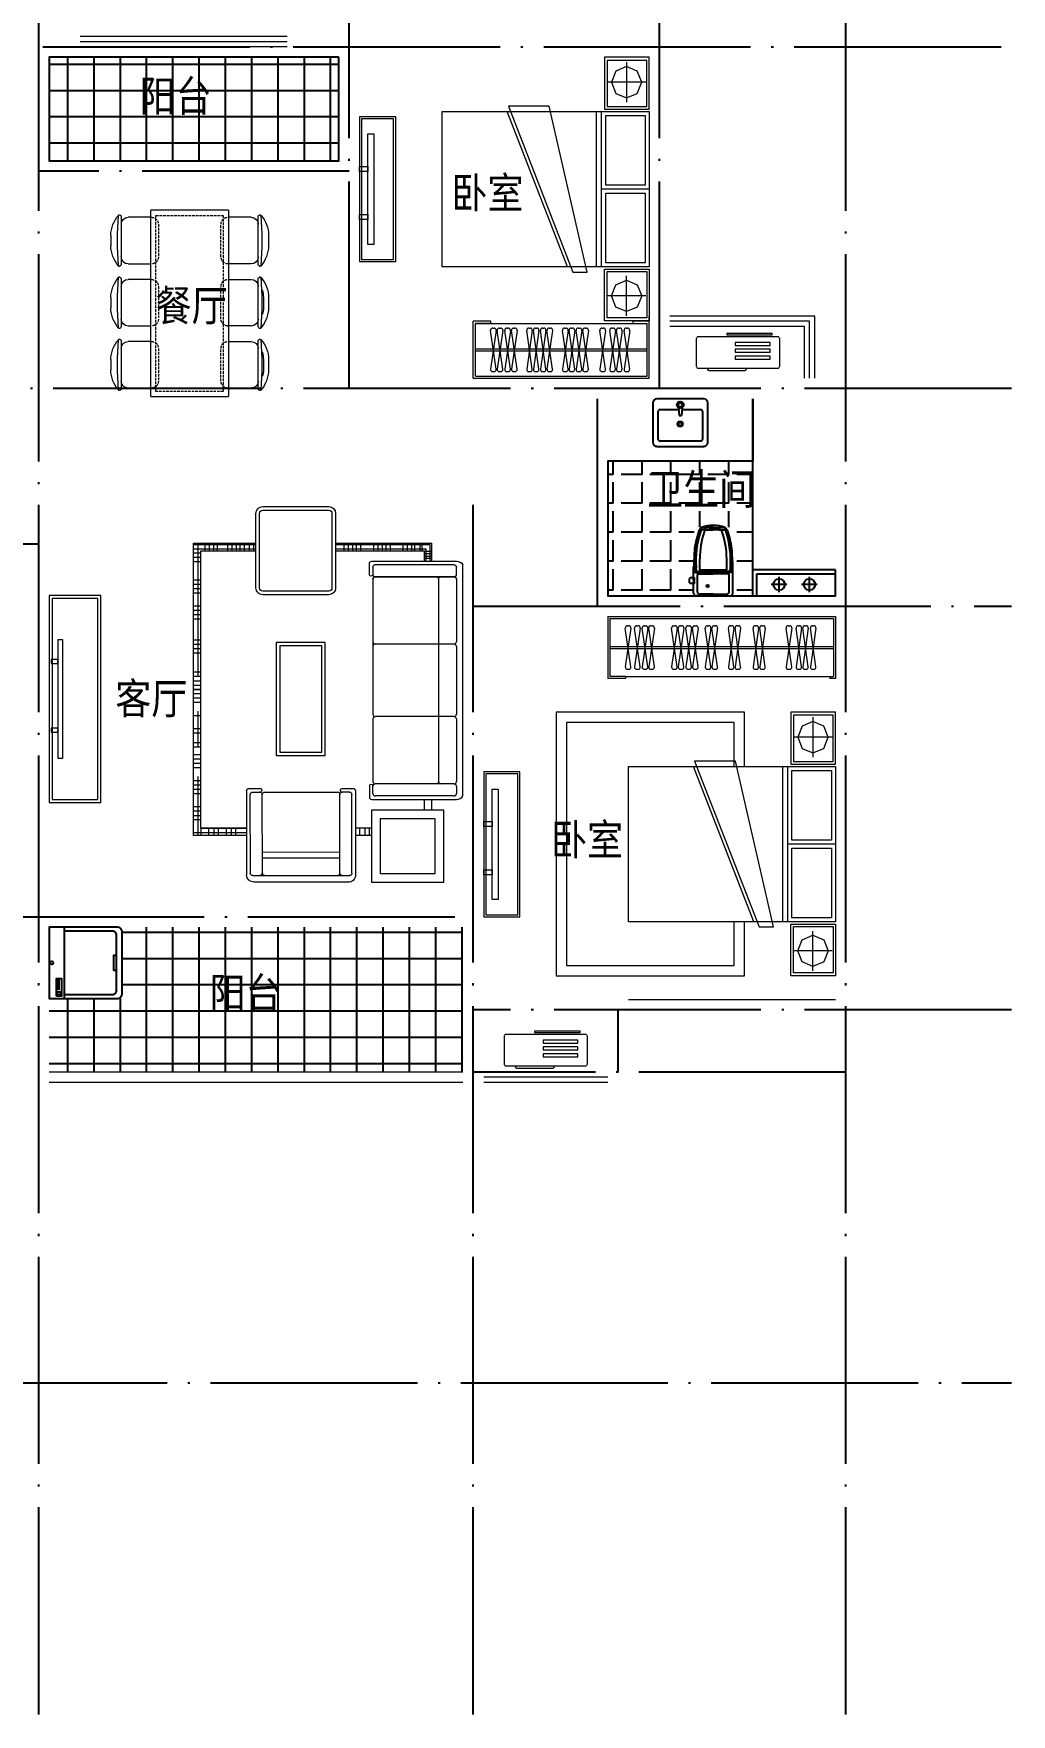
# Model space of a CAD drawing. Extents: x 534658 to 605938, y 555793 to 606193.
# Drawn here: x 576958 to 586408, y 570365 to 586596 of the extents above; entities that cross this region are included whole.
import ezdxf
from ezdxf.enums import TextEntityAlignment as Align

# ---------------------------------------------------------------- set-up
doc = ezdxf.new("R2010")
doc.units = 0
doc.header["$LTSCALE"] = 1000
doc.header["$MEASUREMENT"] = 0
doc.linetypes.add('DASH', pattern=[0.35, 0.25, -0.1])
doc.linetypes.add('DOTE', pattern=[2.42, 2, -0.2, 0.02, -0.2])
for name, color, linetype in [('0_厨卫', 154, 'Continuous'), ('0_铺地填充', 251, 'Continuous'), ('DOTE', 1, 'Continuous'), ('PUB_TEXT', 7, 'Continuous')]:
    doc.layers.add(name, color=color, linetype=linetype)
for name, color, linetype, lineweight in [('0_家具', 31, 'Continuous', 9), ('0_栏杆', 163, 'Continuous', 5), ('0_看线', 180, 'Continuous', 9), ('0_空调', 31, 'Continuous', 9)]:
    doc.layers.add(name, color=color, linetype=linetype, lineweight=lineweight)
doc.styles.add('黑体', font='SIMHEI.TTF', dxfattribs={"width": 0.8})

# ---------------------------------------------------------------- blocks, each defined once
blk = doc.blocks.new('2362663456')
at = {"layer": '0_家具'}
for p, q in [((-549222, -221839), (-549265, -221946)), ((-549119, -221794), (-549222, -221839)), ((-549119, -221753), (-549119, -222138)), ((-549015, -221839), (-549119, -221794)), ((-548972, -221946), (-549015, -221839)), ((-548932, -221946), (-549305, -221946)), ((-549265, -221946), (-549222, -222053)), ((-549015, -222053), (-548972, -221946)), ((-549868, -222176), (-550261, -222176)), ((-550261, -222176), (-549639, -223778)), ((-549499, -223778), (-549868, -222176)), ((-549222, -222053), (-549119, -222097)), ((-549119, -222097), (-549015, -222053)), ((-550900, -222227), (-548900, -222227)), ((-550900, -223727), (-550900, -222227)), ((-549690, -223727), (-550274, -222227)), ((-549410, -223727), (-549410, -222227)), ((-549360, -223727), (-549360, -222227)), ((-549321, -222265), (-548938, -222265)), ((-549321, -222939), (-549321, -222265)), ((-548938, -222265), (-548938, -222939)), ((-548900, -222227), (-548900, -223727)), ((-548900, -222977), (-549360, -222977)), ((-548938, -222939), (-549321, -222939)), ((-549321, -223015), (-548938, -223015)), ((-549321, -223689), (-549321, -223015)), ((-548938, -223015), (-548938, -223689)), ((-548900, -223727), (-550900, -223727)), ((-549639, -223778), (-549499, -223778)), ((-548938, -223689), (-549321, -223689)), ((-549119, -224202), (-549119, -223816)), ((-549265, -224009), (-549222, -223902)), ((-549222, -223902), (-549119, -223858)), ((-549119, -223858), (-549015, -223902)), ((-549015, -223902), (-548972, -224009)), ((-548932, -224009), (-549305, -224009)), ((-549222, -224116), (-549265, -224009)), ((-549119, -224160), (-549222, -224116)), ((-549015, -224116), (-549119, -224160)), ((-548972, -224009), (-549015, -224116))]:
    blk.add_line(p, q, dxfattribs=at)
for points in [[(-549306, -222204), (-548900, -222204), (-548900, -221704), (-549332, -221704), (-549332, -222204)], [(-549306, -223751), (-548900, -223751), (-548900, -224251), (-549332, -224251), (-549332, -223751)]]:
    blk.add_lwpolyline(points, close=True, dxfattribs=at)
at = {"layer": '0_家具', "color": 8}
for points in [[(-549306, -222181), (-548924, -222181), (-548924, -221734), (-549306, -221734)], [(-549306, -223774), (-548924, -223774), (-548924, -224221), (-549306, -224221)]]:
    blk.add_lwpolyline(points, close=True, dxfattribs=at)
blk = doc.blocks.new('ytjhgkj')
at = {"layer": '0_家具', "ltscale": 0.5}
blk.add_lwpolyline([(34949, 26116), (34599, 26116), (34599, 27516), (34949, 27516)], close=True, dxfattribs=at)
at = {"layer": '0_家具', "color": 251, "ltscale": 40}
for points in [[(34929, 26136), (34619, 26136), (34619, 27496), (34929, 27496)], [(34739, 27349), (34681, 27349), (34681, 26283), (34739, 26283)], [(34681, 27110), (34599, 27110), (34599, 27062), (34681, 27062)], [(34681, 26644), (34599, 26644), (34599, 26596), (34681, 26596)]]:
    blk.add_lwpolyline(points, close=True, dxfattribs=at)
blk = doc.blocks.new('A$C37A63D83')
at = {"layer": '0_厨卫', "color": 8}
for p, q in [((136, 660), (323, 660)), ((229, 660), (136, 660)), ((152, 636), (128, 636)), ((162, 636), (152, 636)), ((162, 636), (229, 636)), ((297, 636), (229, 636)), ((297, 636), (307, 636)), ((307, 636), (331, 636)), ((99, 250), (99, 356)), ((360, 250), (360, 356)), ((38, 172), (42, 172)), ((49, 230), (49, 316)), ((49, 230), (229, 230)), ((49, 230), (91, 212)), ((49, 125), (49, 165)), ((54, 279), (54, 280)), ((63, 275), (58, 275)), ((63, 253), (63, 275)), ((76, 36), (76, 198)), ((81, 235), (229, 235)), ((91, 212), (229, 212)), ((99, 221), (229, 221)), ((229, 247), (103, 247)), ((111, 247), (229, 247)), ((229, 247), (356, 247)), ((348, 247), (229, 247)), ((378, 235), (229, 235)), ((409, 230), (229, 230)), ((360, 221), (229, 221)), ((368, 212), (229, 212)), ((409, 230), (368, 212)), ((382, 36), (382, 198)), ((396, 253), (396, 275)), ((396, 275), (400, 275)), ((38, 118), (42, 118)), ((40, 153), (40, 162)), ((40, 137), (40, 146)), ((40, 121), (40, 130)), ((229, 14), (99, 14)), ((229, 14), (360, 14))]:
    blk.add_line(p, q, dxfattribs=at)
at = {"layer": '0_厨卫'}
for p, q in [((0, 125), (0, 165)), ((38, 172), (7, 172)), ((40, 170), (40, 275)), ((405, 279), (405, 280)), ((409, 230), (409, 316)), ((418, 23), (418, 275)), ((38, 118), (7, 118)), ((40, 23), (40, 122)), ((229, 0), (63, 0)), ((229, 0), (396, 0))]:
    blk.add_line(p, q, dxfattribs=at)
at = {"layer": '0_厨卫', "color": 8}
blk.add_circle((176, 95), 11.4, dxfattribs=at)
at = {"layer": '0_厨卫'}
for centre, radius, start, end in [((159, 597), 75.7, 123.7473, 147.2649), ((217, 423), 257, 87.121, 112.8427), ((242, 423), 257, 67.1573, 92.879), ((300, 597), 75.7, 32.7351, 56.2527), ((979, 321), 939, 160.4627, 171.8238), ((107, 630), 13.5, 147.2649, 160.4629), ((346, 630), 13.5, 21.3401, 45.0457), ((352, 630), 13.5, 19.5371, 32.7351), ((-520, 321), 939, 8.1773, 19.5371), ((7035, 15), 7000, 176.3999, 177.8752), ((-6576, 15), 7000, 2.1248, 3.6001), ((7, 165), 7.2, 90, 180), ((7, 125), 7.2, 180, 270), ((63, 23), 22.5, 180, 270), ((396, 23), 22.5, 270, 0)]:
    blk.add_arc(centre, radius, start, end, dxfattribs=at)
at = {"layer": '0_厨卫', "color": 8}
for centre, radius, start, end in [((347, 396), 344, 131.9223, 134.9543), ((138, 626), 34, 87.4207, 128.0687), ((321, 626), 34, 51.9313, 92.5793), ((112, 396), 344, 45.0457, 48.0777), ((824, 353), 776, 158.6599, 172.4763), ((942, 340), 881, 161.7059, 184.2897), ((933, 353), 834, 161.5027, 179.8181), ((113, 630), 13.5, 134.9543, 158.6599), ((130, 611), 25.3, 94.6124, 166.2529), ((159, 612), 18, 109.1813, 161.5027), ((214, 386), 250, 86.5925, 104.1516), ((245, 386), 250, 75.8484, 93.4075), ((300, 612), 18, 18.4973, 70.8187), ((-474, 353), 834, 0.1819, 18.4973), ((329, 611), 25.3, 13.7471, 85.3876), ((-483, 340), 881, 355.7103, 18.2941), ((-365, 353), 776, 7.5237, 21.3401), ((545, 367), 499, 169.8851, 189.9823), ((-86, 367), 499, 350.0177, 10.1149), ((42, 165), 7.2, 0, 90), ((58, 279), 4.5, 180, 270), ((81, 253), 18, 180, 270), ((99, 198), 22.5, 90, 180), ((103, 250), 3.6, 180, 270), ((356, 250), 3.6, 270, 0), ((360, 198), 22.5, 0, 90), ((378, 253), 18, 270, 0), ((400, 279), 4.5, 270, 0), ((42, 125), 7.2, 270, 0), ((99, 36), 22.5, 180, 270), ((360, 36), 22.5, 270, 0)]:
    blk.add_arc(centre, radius, start, end, dxfattribs=at)
blk = doc.blocks.new('dfdsf')
at = {"layer": '0_厨卫'}
for p, q in [((-6119, -27345), (-6119, -27726)), ((-5626, -27307), (-6081, -27307)), ((-5588, -27726), (-5588, -27345)), ((-6081, -27765), (-5626, -27765))]:
    blk.add_line(p, q, dxfattribs=at)
at = {"layer": '0_厨卫', "color": 8}
for p, q in [((-6068, -27695), (-6068, -27428)), ((-6049, -27409), (-5869, -27409)), ((-5872, -27364), (-5886, -27364)), ((-5867, -27351), (-5876, -27341)), ((-5867, -27377), (-5876, -27387)), ((-5870, -27392), (-5866, -27466)), ((-5854, -27345), (-5854, -27332)), ((-5854, -27383), (-5854, -27396)), ((-5837, -27392), (-5841, -27466)), ((-5831, -27341), (-5840, -27350)), ((-5831, -27387), (-5840, -27377)), ((-5838, -27409), (-5658, -27409)), ((-5835, -27364), (-5821, -27364)), ((-5639, -27428), (-5639, -27695)), ((-5866, -27466), (-5841, -27466)), ((-5658, -27714), (-6049, -27714))]:
    blk.add_line(p, q, dxfattribs=at)
for centre, radius in [((-5854, -27364), 32.3), ((-5854, -27364), 18.8), ((-5855, -27549), 25.4), ((-5855, -27549), 16)]:
    blk.add_circle(centre, radius, dxfattribs=at)
at = {"layer": '0_厨卫'}
for centre, start, end in [((-6081, -27345), 90, 180), ((-5626, -27345), 0, 90), ((-6081, -27726), 180, 270), ((-5626, -27726), 270, 0)]:
    blk.add_arc(centre, 38.1, start, end, dxfattribs=at)
at = {"layer": '0_厨卫', "color": 8}
for centre, start, end in [((-6049, -27428), 90, 180), ((-5658, -27428), 0, 90), ((-6049, -27695), 180, 270), ((-5658, -27695), 270, 0)]:
    blk.add_arc(centre, 19.1, start, end, dxfattribs=at)
blk = doc.blocks.new('A$C47FF6457')
at = {"layer": '0_家具'}
for p, q in [((388, 1800), (1138, 1800)), ((388, 1800), (388, 0)), ((1138, 0), (1138, 1800)), ((100, 1277), (100, 1737)), ((167, 1732), (392, 1732)), ((1138, 1732), (1357, 1732)), ((1425, 1737), (1425, 1277)), ((0, 1556), (0, 1457)), ((1525, 1556), (1525, 1457)), ((100, 677), (100, 1137)), ((167, 1282), (388, 1282)), ((1357, 1282), (1138, 1282)), ((1425, 1137), (1425, 677)), ((388, 1132), (167, 1132)), ((1138, 1132), (1357, 1132)), ((0, 956), (0, 857)), ((50, 956), (50, 858)), ((1525, 956), (1525, 857)), ((167, 682), (388, 682)), ((1357, 682), (1138, 682)), ((100, 77), (100, 537)), ((388, 532), (167, 532)), ((1138, 532), (1357, 532)), ((1425, 537), (1425, 77)), ((0, 357), (0, 257)), ((50, 357), (50, 258)), ((1525, 357), (1525, 257)), ((167, 82), (388, 82)), ((1357, 82), (1138, 82)), ((1138, 0), (388, 0))]:
    blk.add_line(p, q, dxfattribs=at)
at = {"layer": '0_家具', "color": 8, "linetype": 'DASH', "ltscale": 0.1}
for p, q in [((1088, 1750), (438, 1750)), ((438, 1750), (438, 50)), ((460, 1349), (460, 1664)), ((1065, 1664), (1065, 1349)), ((1088, 50), (1088, 1750)), ((460, 749), (460, 1064)), ((1065, 1064), (1065, 749)), ((460, 150), (460, 465)), ((1065, 465), (1065, 150)), ((438, 50), (1088, 50))]:
    blk.add_line(p, q, dxfattribs=at)
at = {"layer": '0_家具'}
for centre, radius, start, end in [((290, 1556), 290, 137.5083, 180), ((2778, 1507), 2713, 174.8023, 185.1977), ((84, 1745), 10.4, 69.0951, 137.5083), ((81, 1737), 19.1, 358.2349, 69.0951), ((167, 1664), 67.5, 90, 180), ((1357, 1664), 67.5, 0, 90), ((1444, 1737), 19.1, 110.9049, 181.7651), ((1441, 1745), 10.4, 42.4917, 110.9049), ((1234, 1556), 290, 0, 42.4917), ((-1253, 1507), 2713, 354.8023, 5.1977), ((315, 1467), 316, 181.7651, 220.7265), ((167, 1349), 67.5, 180, 270), ((1357, 1349), 67.5, 270, 0), ((1209, 1467), 316, 319.2735, 358.2349), ((290, 956), 290, 137.5083, 180), ((2778, 907), 2713, 174.8023, 185.1977), ((84, 1267), 10, 220.7265, 292.67), ((84, 1146), 10.4, 69.0951, 137.5083), ((80, 1277), 20, 292.67, 0), ((81, 1137), 19.1, 358.2349, 69.0951), ((1445, 1277), 20, 180, 247.33), ((1444, 1137), 19.1, 110.9049, 181.7651), ((1441, 1267), 10, 247.33, 319.2735), ((1441, 1146), 10.4, 42.4917, 110.9049), ((1234, 956), 290, 0, 42.4917), ((-1253, 907), 2713, 354.8023, 5.1977), ((290, 956), 240, 161.7443, 180), ((167, 1064), 67.5, 90, 180), ((1357, 1064), 67.5, 0, 90), ((315, 867), 316, 181.7651, 220.7265), ((315, 867), 266, 181.9241, 195.5506), ((1209, 867), 316, 319.2735, 358.2349), ((84, 668), 10, 220.7265, 292.67), ((80, 677), 20, 292.67, 0), ((167, 749), 67.5, 180, 270), ((1357, 749), 67.5, 270, 0), ((1445, 677), 20, 180, 247.33), ((1441, 668), 10, 247.33, 319.2735), ((290, 357), 290, 137.5083, 180), ((2778, 307), 2713, 174.8023, 185.1977), ((84, 546), 10.4, 69.0951, 137.5083), ((81, 538), 19.1, 358.2349, 69.0951), ((167, 465), 67.5, 90, 180), ((1357, 465), 67.5, 0, 90), ((1444, 538), 19.1, 110.9049, 181.7651), ((1441, 546), 10.4, 42.4917, 110.9049), ((1234, 357), 290, 0, 42.4917), ((-1253, 307), 2713, 354.8023, 5.1977), ((290, 357), 240, 161.7443, 180), ((315, 267), 316, 181.7651, 220.7265), ((315, 267), 266, 181.9241, 195.5506), ((1209, 267), 316, 319.2735, 358.2349), ((84, 68), 10, 220.7265, 292.67), ((80, 77), 20, 292.67, 0), ((167, 150), 67.5, 180, 270), ((1357, 150), 67.5, 270, 0), ((1445, 77), 20, 180, 247.33), ((1441, 68), 10, 247.33, 319.2735)]:
    blk.add_arc(centre, radius, start, end, dxfattribs=at)
at = {"layer": '0_家具', "color": 8, "linetype": 'DASH', "ltscale": 0.1}
for centre, start, end in [((392, 1664), 0, 90), ((1132, 1664), 90, 180), ((392, 1349), 270, 0), ((1132, 1349), 180, 270), ((392, 1064), 0, 90), ((1132, 1064), 90, 180), ((392, 749), 270, 0), ((1132, 749), 180, 270), ((392, 465), 0, 90), ((1132, 465), 90, 180), ((392, 150), 270, 0), ((1132, 150), 180, 270)]:
    blk.add_arc(centre, 67.5, start, end, dxfattribs=at)
blk = doc.blocks.new('A$C76F765E6')
at = {"layer": '0_家具', "ltscale": 20}
for p, q in [((1935, 3628), (1297, 3628)), ((1231, 3562), (1231, 2843)), ((2001, 2843), (2001, 3562)), ((882, 3101), (64, 3101)), ((0, 834), (0, 3066)), ((848, 2950), (85, 2950)), ((871, 2927), (871, 1623)), ((905, 2973), (905, 3078)), ((1297, 2777), (1935, 2777)), ((1331, 1223), (1331, 2316)), ((1331, 2316), (1804, 2316)), ((1804, 2316), (1804, 1223)), ((871, 1577), (871, 973)), ((1804, 1223), (1331, 1223)), ((905, 927), (905, 822)), ((1039, 883), (1039, 70)), ((1167, 905), (1062, 905)), ((1917, 871), (1213, 871)), ((2068, 906), (1963, 906)), ((2091, 883), (2091, 71)), ((882, 799), (64, 799)), ((1109, 0), (2021, 1))]:
    blk.add_line(p, q, dxfattribs=at)
at = {"layer": '0_家具', "color": 8}
for p, q in [((1935, 3593), (1297, 3593)), ((1266, 3562), (1266, 2843)), ((1966, 2843), (1966, 3562)), ((317, 3260), (1230, 3260)), ((317, 3101), (317, 3260)), ((398, 3273), (398, 3202)), ((418, 3273), (418, 3202)), ((468, 3273), (468, 3202)), ((496, 3273), (496, 3202)), ((538, 3273), (538, 3202)), ((538, 3260), (538, 3202)), ((580, 3273), (580, 3202)), ((703, 3273), (703, 3202)), ((745, 3273), (745, 3202)), ((781, 3273), (781, 3202)), ((823, 3273), (823, 3202)), ((823, 3260), (823, 3202)), ((865, 3273), (865, 3202)), ((990, 3273), (990, 3202)), ((1032, 3273), (1032, 3202)), ((1068, 3273), (1068, 3202)), ((1110, 3273), (1110, 3202)), ((1110, 3260), (1110, 3202)), ((1152, 3273), (1152, 3202)), ((2001, 3260), (2605, 3260)), ((2025, 3273), (2025, 3202)), ((2066, 3260), (2066, 3202)), ((2115, 3273), (2115, 3202)), ((2157, 3273), (2157, 3202)), ((2193, 3273), (2193, 3202)), ((2235, 3273), (2235, 3202)), ((2235, 3260), (2235, 3202)), ((2277, 3273), (2277, 3202)), ((2376, 3273), (2376, 3202)), ((2411, 3273), (2411, 3202)), ((2453, 3273), (2453, 3202)), ((2453, 3260), (2453, 3202)), ((2495, 3273), (2495, 3202)), ((2561, 3273), (2561, 3093)), ((301, 3195), (372, 3195)), ((301, 3172), (372, 3172)), ((301, 3147), (372, 3147)), ((301, 3125), (372, 3125)), ((356, 3218), (1229, 3218)), ((356, 3101), (356, 3218)), ((2001, 3218), (2605, 3218)), ((2535, 3177), (2605, 3177)), ((2535, 3135), (2605, 3135)), ((2535, 3093), (2605, 3093)), ((2561, 3093), (2561, 1987)), ((64, 2973), (64, 3043)), ((64, 2927), (64, 2323)), ((87, 3066), (848, 3066)), ((87, 2950), (848, 2950)), ((236, 2927), (236, 973)), ((871, 3043), (871, 2973)), ((1297, 2812), (1935, 2812)), ((2535, 2917), (2605, 2917)), ((2535, 2875), (2605, 2875)), ((2535, 2833), (2605, 2833)), ((2535, 2792), (2605, 2792)), ((2535, 2666), (2605, 2666)), ((2535, 2624), (2605, 2624)), ((2535, 2582), (2605, 2582)), ((2535, 2540), (2605, 2540)), ((64, 2277), (64, 1623)), ((85, 2300), (848, 2300)), ((1364, 1256), (1364, 2283)), ((1364, 2283), (1771, 2283)), ((1771, 2283), (1771, 1256)), ((2535, 2339), (2605, 2339)), ((2535, 2297), (2605, 2297)), ((2535, 2255), (2605, 2255)), ((2535, 2213), (2605, 2213)), ((2535, 2029), (2605, 2029)), ((2535, 1987), (2605, 1987)), ((2535, 1942), (2605, 1942)), ((2535, 1900), (2605, 1900)), ((2535, 1861), (2605, 1861)), ((2535, 1858), (2605, 1858)), ((2535, 1819), (2605, 1819)), ((2535, 1777), (2605, 1777)), ((2535, 1736), (2605, 1736)), ((2561, 1652), (2561, 1305)), ((64, 1577), (64, 973)), ((85, 1600), (848, 1600)), ((2535, 1607), (2605, 1607)), ((2535, 1481), (2605, 1481)), ((2535, 1439), (2605, 1439)), ((2535, 1347), (2605, 1347)), ((2535, 1305), (2605, 1305)), ((1771, 1256), (1364, 1256)), ((2535, 1230), (2605, 1230)), ((2535, 1188), (2605, 1188)), ((2535, 1146), (2605, 1146)), ((2535, 1104), (2605, 1104)), ((2535, 979), (2605, 979)), ((2561, 1020), (2561, 451)), ((64, 927), (64, 857)), ((87, 950), (848, 950)), ((87, 834), (848, 834)), ((871, 857), (871, 927)), ((1073, 87), (1074, 848)), ((1097, 871), (1167, 870)), ((1189, 86), (1190, 849)), ((1189, 86), (1190, 849)), ((1189, 87), (1190, 848)), ((1939, 88), (1940, 849)), ((2033, 871), (1963, 871)), ((2055, 88), (2056, 848)), ((2535, 937), (2605, 937)), ((2535, 895), (2605, 895)), ((2535, 853), (2605, 853)), ((2535, 727), (2605, 727)), ((2535, 685), (2605, 685)), ((906, 522), (906, 451)), ((948, 522), (948, 451)), ((999, 522), (999, 451)), ((1041, 502), (1039, 502)), ((2091, 518), (2535, 518)), ((2197, 522), (2197, 451)), ((2239, 522), (2239, 451)), ((2290, 522), (2290, 451)), ((2366, 522), (2366, 451)), ((2408, 522), (2408, 451)), ((2459, 522), (2459, 451)), ((2535, 643), (2605, 643)), ((2535, 602), (2605, 602)), ((2535, 522), (2535, 451)), ((2091, 476), (2605, 476)), ((1939, 293), (1189, 292)), ((1939, 237), (1189, 236)), ((1166, 64), (1096, 64)), ((1212, 65), (1166, 64)), ((1962, 65), (1209, 65)), ((2032, 65), (1962, 65))]:
    blk.add_line(p, q, dxfattribs=at)
at = {"layer": '0_家具'}
for p, q in [((1231, 3273), (301, 3273)), ((301, 3101), (301, 3273)), ((2605, 3273), (2001, 3273)), ((2605, 451), (2605, 3273)), ((1230, 3202), (372, 3202)), ((372, 3101), (372, 3202)), ((2535, 3202), (2001, 3202)), ((2535, 522), (2535, 3202)), ((301, 697), (301, 799)), ((372, 697), (372, 799)), ((883, 522), (1039, 522)), ((2091, 522), (2535, 522)), ((883, 451), (1039, 451)), ((2091, 451), (2605, 451))]:
    blk.add_line(p, q, dxfattribs=at)
at = {"layer": '0_家具', "ltscale": 20}
blk.add_lwpolyline([(186, 697), (883, 697), (883, 0), (186, 0)], close=True, dxfattribs=at)
at = {"layer": '0_家具', "color": 8}
blk.add_lwpolyline([(270, 613), (799, 613), (799, 84), (270, 84)], close=True, dxfattribs=at)
at = {"layer": '0_家具', "ltscale": 20}
for centre, major_axis, ratio, start_param, end_param in [((1297, 3562), (-46.6, 46.6), 1, -0.785398, 0.785398), ((1935, 3562), (46.6, 46.6), 1, 5.497787, 7.068583), ((61, 3031), (-49.4, 49.4), 1, -0.833005, 0.260903), ((882, 3078), (16.2, 16.2), 1, 5.497787, 7.068583), ((848, 2973), (-16.2, 16.2), 1, 2.356194, 3.926991), ((848, 2927), (-16.2, 16.2), 1, 3.926991, 5.497787), ((888, 2973), (11.2, 13.6), 0.985031, 2.252723, 5.394316), ((1297, 2843), (46.6, 46.6), 1, 2.356194, 3.926991), ((1935, 2843), (-46.6, 46.6), 1, 2.356194, 3.926991), ((1062, 883), (-16.2, 16.2), 1, -0.786564, 0.784233), ((1167, 888), (-12.4, 12.5), 0.979722, 2.347105, 5.488698), ((1167, 848), (16.2, 16.2), 1, 5.496622, 7.067418), ((1213, 849), (-16.2, 16.2), 1, -0.786564, 0.784233), ((1213, 849), (-16.2, 16.2), 1, -0.786564, 0.784233), ((1917, 849), (16.2, 16.2), 1, 5.496622, 7.067418), ((1963, 848), (-16.2, 16.2), 1, -0.786564, 0.784233), ((1963, 889), (17.5, 2.2), 0.984324, 1.447286, 4.588879), ((2068, 883), (16.2, 16.2), 1, 5.496622, 7.067418), ((1109, 70), (49.7, 49.7), 1, 2.356194, 3.926991), ((2021, 71), (49.7, 49.7), 1, 3.926991, 5.497787)]:
    blk.add_ellipse(centre, major_axis=major_axis, ratio=ratio, start_param=start_param, end_param=end_param, dxfattribs=at)
at = {"layer": '0_家具', "color": 8}
for centre, major_axis, start_param, end_param in [((1297, 3562), (-22, 22), -0.785398, 0.785398), ((1935, 3562), (22, 22), 5.497787, 7.068583), ((87, 3043), (16.4, 16.4), 0.785398, 2.356194), ((87, 2973), (16.4, 16.4), 2.356194, 3.926991), ((87, 2927), (-16.4, 16.4), -0.785398, 0.785398), ((212, 2927), (16.4, 16.4), 5.497787, 6.979874), ((212, 2927), (-16.4, 16.4), 3.926991, 5.409078), ((848, 3043), (16.2, 16.2), 5.497787, 7.068583), ((1297, 2843), (22, 22), 2.356194, 3.926991), ((1935, 2843), (-22, 22), 2.356194, 3.926991), ((259, 973), (-16.4, 16.4), 0.785398, 2.267485), ((1097, 848), (-16.2, 16.2), -0.786564, 0.784233), ((2033, 848), (16.2, 16.2), 5.496622, 7.067418), ((1096, 87), (16.4, 16.4), 2.355029, 3.925825), ((1166, 87), (16.4, 16.4), 3.925825, 5.496622), ((1166, 88), (16.4, 16.4), 3.925825, 5.407912), ((1166, 88), (-16.4, 16.4), 2.355029, 3.837116), ((1212, 87), (16.4, 16.4), 2.355029, 3.925825), ((1212, 88), (16.4, 16.4), 2.443738, 3.925825), ((1212, 88), (-16.4, 16.4), 0.872942, 2.355029), ((1916, 88), (16.4, 16.4), 3.925825, 5.496622), ((1962, 88), (16.4, 16.4), 2.355029, 3.925825), ((2032, 88), (16.4, 16.4), 3.925825, 5.496622)]:
    blk.add_ellipse(centre, major_axis=major_axis, ratio=1, start_param=start_param, end_param=end_param, dxfattribs=at)
at = {"layer": '0_家具', "color": 8, "extrusion": (0, 0, -1)}
for centre, major_axis, start_param, end_param in [((87, 2927), (16.4, 16.4), 3.926991, 5.409078), ((259, 2927), (-16.4, 16.4), 5.497787, 6.979874), ((259, 2927), (16.4, 16.4), 3.926991, 5.409078), ((87, 2323), (-16.4, 16.4), 4.0157, 5.497787), ((87, 2277), (16.4, 16.4), 3.926991, 5.409078), ((87, 1623), (-16.4, 16.4), 4.0157, 5.497787), ((87, 1577), (16.4, 16.4), 3.926991, 5.409078), ((87, 973), (16.4, 16.4), 2.356194, 3.926991), ((87, 927), (-16.4, 16.4), 5.497787, 7.068583), ((87, 857), (-16.4, 16.4), 3.926991, 5.497787), ((212, 973), (16.4, 16.4), 0.785398, 2.267485), ((848, 857), (-16.2, 16.2), 2.356194, 3.926991)]:
    blk.add_ellipse(centre, major_axis=major_axis, ratio=1, start_param=start_param, end_param=end_param, dxfattribs=at)
at = {"layer": '0_家具', "ltscale": 20, "extrusion": (0, 0, -1)}
for centre, major_axis, ratio, start_param, end_param in [((848, 2927), (16.2, 16.2), 1, -0.785398, 0.785398), ((848, 2323), (-16.2, 16.2), 1, 2.356194, 3.926991), ((848, 2277), (16.2, 16.2), 1, -0.785398, 0.785398), ((848, 1623), (-16.2, 16.2), 1, 2.356194, 3.926991), ((848, 1577), (16.2, 16.2), 1, -0.785398, 0.785398), ((61, 869), (49.4, 49.4), 1, 2.308587, 3.402495), ((848, 973), (16.2, 16.2), 1, 0.785398, 2.356194), ((848, 927), (16.2, 16.2), 1, -0.785398, 0.785398), ((888, 927), (-10.7, 13.9), 0.9886, -0.919754, 2.221838), ((882, 822), (-16.2, 16.2), 1, 2.356194, 3.926991)]:
    blk.add_ellipse(centre, major_axis=major_axis, ratio=ratio, start_param=start_param, end_param=end_param, dxfattribs=at)
blk = doc.blocks.new('A$C2FB07499')
at = {"layer": '0_家具', "ltscale": 0.5}
blk.add_lwpolyline([(500, 0), (0, 0), (0, 2000), (500, 2000)], close=True, dxfattribs=at)
at = {"layer": '0_家具', "color": 251, "ltscale": 40}
for points in [[(470, 30), (30, 30), (30, 1970), (470, 1970)], [(368, 1572), (415, 1572), (415, 428), (368, 428)], [(415, 1381), (480, 1381), (480, 1343), (415, 1343)], [(415, 717), (480, 717), (480, 679), (415, 679)]]:
    blk.add_lwpolyline(points, close=True, dxfattribs=at)
blk = doc.blocks.new('543532535')
at = {"layer": '0_家具'}
for p, q in [((-2412, -242), (-2370, -135)), ((-2370, -135), (-2266, -91)), ((-2266, -49), (-2266, -435)), ((-2266, -91), (-2162, -135)), ((-2162, -135), (-2119, -242)), ((-2453, -242), (-2079, -242)), ((-2370, -349), (-2412, -242)), ((-2119, -242), (-2162, -349)), ((-2266, -393), (-2370, -349)), ((-2162, -349), (-2266, -393)), ((-1885, -2074), (-1517, -473)), ((-1123, -473), (-1746, -2074)), ((-1517, -473), (-1123, -473)), ((-485, -524), (-2485, -524)), ((-2485, -524), (-2485, -2024)), ((-2446, -562), (-2446, -1235)), ((-2063, -562), (-2446, -562)), ((-2063, -1235), (-2063, -562)), ((-2025, -2024), (-2025, -524)), ((-1974, -2024), (-1974, -524)), ((-1695, -2024), (-1111, -524)), ((-485, -2024), (-485, -524)), ((-2485, -1274), (-2025, -1274)), ((-2446, -1235), (-2063, -1235)), ((-2446, -1312), (-2446, -1985)), ((-2063, -1312), (-2446, -1312)), ((-2063, -1985), (-2063, -1312)), ((-2485, -2024), (-485, -2024)), ((-2446, -1985), (-2063, -1985)), ((-1746, -2074), (-1885, -2074)), ((-2370, -2198), (-2412, -2305)), ((-2266, -2154), (-2370, -2198)), ((-2266, -2498), (-2266, -2113)), ((-2162, -2198), (-2266, -2154)), ((-2119, -2305), (-2162, -2198)), ((-2453, -2305), (-2079, -2305)), ((-2412, -2305), (-2370, -2412)), ((-2370, -2412), (-2266, -2456)), ((-2266, -2456), (-2162, -2412)), ((-2162, -2412), (-2119, -2305))]:
    blk.add_line(p, q, dxfattribs=at)
for points in [[(-2078, -500), (-2485, -500), (-2485, 0), (-2053, 0), (-2053, -500)], [(-2078, -2047), (-2485, -2047), (-2485, -2547), (-2053, -2547), (-2053, -2047)]]:
    blk.add_lwpolyline(points, close=True, dxfattribs=at)
blk.add_lwpolyline([(-1606, -524), (-1606, 0), (215, 0), (215, -2547), (-1606, -2547), (-1606, -2024)], dxfattribs=at)
at = {"layer": '0_家具', "color": 8}
for points in [[(-2078, -477), (-2461, -477), (-2461, -30), (-2078, -30)], [(-2078, -2070), (-2461, -2070), (-2461, -2517), (-2078, -2517)]]:
    blk.add_lwpolyline(points, close=True, dxfattribs=at)
blk.add_lwpolyline([(-1506, -524), (-1506, -100), (115, -100), (115, -2447), (-1506, -2447), (-1506, -2024)], dxfattribs=at)
blk = doc.blocks.new('A$C0FD84BE6')
at = {"layer": '0_空调', "color": 8}
for p, q in [((320, 10), (320, 20)), ((693, 20), (693, 10)), ((683, 0), (330, 0))]:
    blk.add_line(p, q, dxfattribs=at)
at = {"layer": '0_空调'}
blk.add_lwpolyline([(20, 20), (780, 20, 0.414214), (800, 40), (800, 310, 0.414214), (780, 330), (20, 330, 0.414214), (0, 310), (0, 40, 0.414214)], format="xyb", close=True, dxfattribs=at)
at = {"layer": '0_空调', "color": 8}
for points in [[(69, 359), (509, 359), (509, 344), (69, 344)], [(90, 272), (426, 272), (426, 243), (90, 243)], [(90, 206), (426, 206), (426, 177), (90, 177)], [(90, 140), (426, 140), (426, 111), (90, 111)]]:
    blk.add_lwpolyline(points, close=True, dxfattribs=at)
for centre, start, end in [((330, 10), 180, 270), ((683, 10), 270, 0)]:
    blk.add_arc(centre, 10, start, end, dxfattribs=at)
blk = doc.blocks.new('A$C0AB46AEE')
at = {"layer": '0_厨卫'}
blk.add_line((145, 686), (145, 3), dxfattribs=at)
blk.add_lwpolyline([(706, 50), (706, 640, 0.414214), (656, 690), (0, 690), (0, 0), (656, 0, 0.414214)], format="xyb", close=True, dxfattribs=at)
blk.add_lwpolyline([(145, 38), (611, 38, 0.414214), (651, 78), (651, 612, 0.414214), (611, 652), (145, 652)], format="xyb", dxfattribs=at)
blk.add_lwpolyline([(651, 416), (623, 416), (623, 345), (623, 274), (651, 274)], dxfattribs=at)
for points in [[(72, 22), (72, 193), (120, 193), (120, 22)], [(86, 182), (86, 168), (99, 168), (99, 182)], [(110, 64), (110, 36), (80, 36), (80, 64)], [(86, 156), (86, 143), (99, 143), (99, 156)], [(86, 132), (86, 118), (99, 118), (99, 132)], [(86, 106), (86, 92), (99, 92), (99, 106)]]:
    blk.add_lwpolyline(points, close=True, dxfattribs=at)
blk.add_circle((25, 345), 16, dxfattribs=at)

msp = doc.modelspace()

# ---------------------------------------------------------------- hatches: boundary and pattern name
at = {"layer": '0_铺地填充'}
h = msp.add_hatch(dxfattribs=at)
h.set_pattern_fill('NET,_O', color=256, scale=80)
h.set_pattern_definition([(180, (2481526.7, 724986.17), (0, 254), []), (90, (2481526.7, 724986.17), (254, 2e-14), [])])
h.paths.add_polyline_path([(577108, 585368), (577108, 586468), (579202, 586468), (579202, 585778), (579908, 585778), (579908, 585368)])
h.paths.add_polyline_path([(578805, 585705), (577871, 585705), (577871, 586292), (578805, 586292)], flags=24)
h.paths.add_polyline_path([(579908, 585778), (579202, 585778), (579202, 586468), (579908, 586468)], flags=16)
h.paths.add_polyline_path([(579908, 586368), (577108, 586368), (577108, 586468), (579908, 586468)], flags=16)
h = msp.add_hatch(dxfattribs=at)
h.set_pattern_fill('ANGLE,_O', color=256, scale=80)
h.set_pattern_definition([(180, (1835947.46, 440684.17), (0, 279.4), [203.2, -76.2]), (90, (1835947.46, 440684.17), (279.4, 2e-14), [203.2, -76.2])])
h.paths.add_polyline_path([(583908, 582468), (582508, 582468), (582508, 581168), (583908, 581168)])
h.paths.add_polyline_path([(583709, 581175), (583342, 581175), (583342, 581829), (583709, 581829)], flags=16)
h = msp.add_hatch(dxfattribs=at)
h.set_pattern_fill('NET,_O', color=256, scale=80)
h.set_pattern_definition([(180, (2481526.7, 724986.17), (2e-10, 254), []), (90, (2481526.7, 724986.17), (254, -2e-10), [])])
h.paths.add_polyline_path([(577108, 577468), (577108, 577968), (581108, 577968), (581108, 577168), (581108, 576568), (577108, 576568)])
h.paths.add_polyline_path([(579482, 577041), (578549, 577041), (578549, 577629), (579482, 577629)], flags=24)
h.paths.add_polyline_path([(577814, 577278), (577108, 577278), (577108, 577968), (577814, 577968)], flags=16)

# ---------------------------------------------------------------- linework, layer by layer
at = {"layer": '0_厨卫'}
for p, q in [((583908, 581168), (583908, 583068)), ((584708, 581418), (583908, 581418)), ((583948, 581168), (583948, 581378)), ((583948, 581378), (584708, 581378)), ((584238, 581276), (584088, 581276)), ((584163, 581201), (584163, 581351)), ((584531, 581276), (584381, 581276)), ((584456, 581201), (584456, 581351))]:
    msp.add_line(p, q, dxfattribs=at)
for points in [[(583908, 583068), (583908, 582468), (582508, 582468)], [(583908, 581168), (584708, 581168), (584708, 581418)]]:
    msp.add_lwpolyline(points, dxfattribs=at)
for centre in [(584163, 581276), (584456, 581276)]:
    msp.add_circle(centre, 55, dxfattribs=at)
at = {"layer": '0_家具'}
for p, q in [((582908, 583268), (582908, 583868)), ((581378, 583818), (581208, 583818)), ((581208, 583268), (581208, 583818)), ((581378, 583798), (581228, 583798)), ((581228, 583288), (581228, 583798)), ((581228, 583798), (582753, 583798)), ((581378, 583798), (581378, 583818)), ((582908, 583818), (582753, 583818)), ((582753, 583798), (582753, 583818)), ((582753, 583798), (582888, 583798)), ((582888, 583288), (582888, 583798)), ((581208, 583268), (582908, 583268)), ((581228, 583288), (582888, 583288)), ((582508, 580968), (584708, 580968)), ((582508, 580968), (582508, 580368)), ((582528, 580948), (584688, 580948)), ((582528, 580948), (582528, 580388)), ((584688, 580948), (584688, 580388)), ((584708, 580968), (584708, 580368)), ((582678, 580368), (582508, 580368)), ((582678, 580388), (582528, 580388)), ((582678, 580388), (582678, 580368)), ((582678, 580388), (584653, 580388)), ((584653, 580388), (584653, 580368)), ((584653, 580388), (584688, 580388)), ((584708, 580368), (584653, 580368))]:
    msp.add_line(p, q, dxfattribs=at)
at = {"layer": '0_家具', "color": 8}
for p, q in [((581428, 583730), (581374, 583356)), ((581428, 583356), (581374, 583730)), ((581394, 583753), (581408, 583753)), ((581493, 583730), (581439, 583356)), ((581493, 583356), (581439, 583730)), ((581459, 583753), (581473, 583753)), ((581566, 583730), (581512, 583356)), ((581566, 583356), (581512, 583730)), ((581532, 583753), (581546, 583753)), ((581631, 583730), (581577, 583356)), ((581631, 583356), (581577, 583730)), ((581597, 583753), (581611, 583753)), ((581778, 583730), (581724, 583356)), ((581778, 583356), (581724, 583730)), ((581744, 583753), (581758, 583753)), ((581842, 583730), (581788, 583356)), ((581842, 583356), (581788, 583730)), ((581808, 583753), (581822, 583753)), ((581910, 583730), (581856, 583356)), ((581910, 583356), (581856, 583730)), ((581876, 583753), (581890, 583753)), ((581974, 583730), (581920, 583356)), ((581974, 583356), (581920, 583730)), ((581940, 583753), (581955, 583753)), ((582123, 583730), (582069, 583356)), ((582123, 583356), (582069, 583730)), ((582089, 583753), (582104, 583753)), ((582188, 583730), (582134, 583356)), ((582188, 583356), (582134, 583730)), ((582154, 583753), (582168, 583753)), ((582256, 583730), (582202, 583356)), ((582256, 583356), (582202, 583730)), ((582221, 583753), (582236, 583753)), ((582320, 583730), (582266, 583356)), ((582320, 583356), (582266, 583730)), ((582286, 583753), (582300, 583753)), ((582486, 583730), (582432, 583356)), ((582486, 583356), (582432, 583730)), ((582451, 583753), (582466, 583753)), ((582581, 583730), (582527, 583356)), ((582581, 583356), (582527, 583730)), ((582547, 583753), (582561, 583753)), ((582645, 583730), (582591, 583356)), ((582645, 583356), (582591, 583730)), ((582611, 583753), (582625, 583753)), ((582719, 583730), (582665, 583356)), ((582719, 583356), (582665, 583730)), ((582685, 583753), (582699, 583753)), ((581228, 583553), (582888, 583553)), ((581228, 583533), (582888, 583533)), ((581394, 583333), (581408, 583333)), ((581459, 583333), (581473, 583333)), ((581532, 583333), (581546, 583333)), ((581597, 583333), (581611, 583333)), ((581744, 583333), (581758, 583333)), ((581808, 583333), (581822, 583333)), ((581876, 583333), (581890, 583333)), ((581940, 583333), (581955, 583333)), ((582089, 583333), (582104, 583333)), ((582154, 583333), (582168, 583333)), ((582221, 583333), (582236, 583333)), ((582286, 583333), (582300, 583333)), ((582451, 583333), (582466, 583333)), ((582547, 583333), (582561, 583333)), ((582611, 583333), (582625, 583333)), ((582685, 583333), (582699, 583333)), ((582731, 580481), (582677, 580855)), ((582731, 580855), (582677, 580481)), ((582697, 580878), (582711, 580878)), ((582820, 580481), (582766, 580855)), ((582820, 580855), (582766, 580481)), ((582786, 580878), (582801, 580878)), ((582894, 580481), (582840, 580855)), ((582894, 580855), (582840, 580481)), ((582860, 580878), (582874, 580878)), ((582958, 580481), (582904, 580855)), ((582958, 580855), (582904, 580481)), ((582924, 580878), (582938, 580878)), ((583178, 580481), (583124, 580855)), ((583178, 580855), (583124, 580481)), ((583144, 580878), (583159, 580878)), ((583243, 580481), (583189, 580855)), ((583243, 580855), (583189, 580481)), ((583209, 580878), (583223, 580878)), ((583316, 580481), (583262, 580855)), ((583316, 580855), (583262, 580481)), ((583282, 580878), (583296, 580878)), ((583381, 580481), (583327, 580855)), ((583381, 580855), (583327, 580481)), ((583347, 580878), (583361, 580878)), ((583504, 580481), (583450, 580855)), ((583504, 580855), (583450, 580481)), ((583470, 580878), (583484, 580878)), ((583568, 580481), (583514, 580855)), ((583568, 580855), (583514, 580481)), ((583534, 580878), (583548, 580878)), ((583727, 580481), (583673, 580855)), ((583727, 580855), (583673, 580481)), ((583693, 580878), (583707, 580878)), ((583791, 580481), (583737, 580855)), ((583791, 580855), (583737, 580481)), ((583757, 580878), (583772, 580878)), ((583965, 580481), (583911, 580855)), ((583965, 580855), (583911, 580481)), ((583931, 580878), (583945, 580878)), ((584030, 580481), (583976, 580855)), ((584030, 580855), (583976, 580481)), ((583995, 580878), (584010, 580878)), ((584286, 580481), (584232, 580855)), ((584286, 580855), (584232, 580481)), ((584251, 580878), (584266, 580878)), ((584381, 580481), (584327, 580855)), ((584381, 580855), (584327, 580481)), ((584347, 580878), (584361, 580878)), ((584445, 580481), (584391, 580855)), ((584445, 580855), (584391, 580481)), ((584411, 580878), (584425, 580878)), ((584519, 580481), (584465, 580855)), ((584519, 580855), (584465, 580481)), ((584485, 580878), (584499, 580878)), ((582528, 580678), (584688, 580678)), ((582528, 580658), (584688, 580658)), ((582697, 580458), (582711, 580458)), ((582786, 580458), (582801, 580458)), ((582860, 580458), (582874, 580458)), ((582924, 580458), (582938, 580458)), ((583144, 580458), (583159, 580458)), ((583209, 580458), (583223, 580458)), ((583282, 580458), (583296, 580458)), ((583347, 580458), (583361, 580458)), ((583470, 580458), (583484, 580458)), ((583534, 580458), (583548, 580458)), ((583693, 580458), (583707, 580458)), ((583757, 580458), (583772, 580458)), ((583931, 580458), (583945, 580458)), ((583995, 580458), (584010, 580458)), ((584251, 580458), (584266, 580458)), ((584347, 580458), (584361, 580458)), ((584411, 580458), (584425, 580458)), ((584485, 580458), (584499, 580458))]:
    msp.add_line(p, q, dxfattribs=at)
for centre, start, end in [((581394, 583733), 90, 187.5946), ((581408, 583733), 352.4054, 90), ((581459, 583733), 90, 187.5946), ((581473, 583733), 352.4054, 90), ((581532, 583733), 90, 187.5946), ((581546, 583733), 352.4054, 90), ((581597, 583733), 90, 187.5946), ((581611, 583733), 352.4054, 90), ((581744, 583733), 90, 187.5946), ((581758, 583733), 352.4054, 90), ((581808, 583733), 90, 187.5946), ((581822, 583733), 352.4054, 90), ((581876, 583733), 90, 187.5946), ((581890, 583733), 352.4054, 90), ((581940, 583733), 90, 187.5946), ((581955, 583733), 352.4054, 90), ((582089, 583733), 90, 187.5946), ((582104, 583733), 352.4054, 90), ((582154, 583733), 90, 187.5946), ((582168, 583733), 352.4054, 90), ((582221, 583733), 90, 187.5946), ((582236, 583733), 352.4054, 90), ((582286, 583733), 90, 187.5946), ((582300, 583733), 352.4054, 90), ((582451, 583733), 90, 187.5946), ((582466, 583733), 352.4054, 90), ((582547, 583733), 90, 187.5946), ((582561, 583733), 352.4054, 90), ((582611, 583733), 90, 187.5946), ((582625, 583733), 352.4054, 90), ((582685, 583733), 90, 187.5946), ((582699, 583733), 352.4054, 90), ((581394, 583353), 172.4054, 270), ((581408, 583353), 270, 7.5946), ((581459, 583353), 172.4054, 270), ((581473, 583353), 270, 7.5946), ((581532, 583353), 172.4054, 270), ((581546, 583353), 270, 7.5946), ((581597, 583353), 172.4054, 270), ((581611, 583353), 270, 7.5946), ((581744, 583353), 172.4054, 270), ((581758, 583353), 270, 7.5946), ((581808, 583353), 172.4054, 270), ((581822, 583353), 270, 7.5946), ((581876, 583353), 172.4054, 270), ((581890, 583353), 270, 7.5946), ((581940, 583353), 172.4054, 270), ((581955, 583353), 270, 7.5946), ((582089, 583353), 172.4054, 270), ((582104, 583353), 270, 7.5946), ((582154, 583353), 172.4054, 270), ((582168, 583353), 270, 7.5946), ((582221, 583353), 172.4054, 270), ((582236, 583353), 270, 7.5946), ((582286, 583353), 172.4054, 270), ((582300, 583353), 270, 7.5946), ((582451, 583353), 172.4054, 270), ((582466, 583353), 270, 7.5946), ((582547, 583353), 172.4054, 270), ((582561, 583353), 270, 7.5946), ((582611, 583353), 172.4054, 270), ((582625, 583353), 270, 7.5946), ((582685, 583353), 172.4054, 270), ((582699, 583353), 270, 7.5946), ((582697, 580858), 90, 187.5946), ((582711, 580858), 352.4054, 90), ((582786, 580858), 90, 187.5946), ((582801, 580858), 352.4054, 90), ((582860, 580858), 90, 187.5946), ((582874, 580858), 352.4054, 90), ((582924, 580858), 90, 187.5946), ((582938, 580858), 352.4054, 90), ((583144, 580858), 90, 187.5946), ((583159, 580858), 352.4054, 90), ((583209, 580858), 90, 187.5946), ((583223, 580858), 352.4054, 90), ((583282, 580858), 90, 187.5946), ((583296, 580858), 352.4054, 90), ((583347, 580858), 90, 187.5946), ((583361, 580858), 352.4054, 90), ((583470, 580858), 90, 187.5946), ((583484, 580858), 352.4054, 90), ((583534, 580858), 90, 187.5946), ((583548, 580858), 352.4054, 90), ((583693, 580858), 90, 187.5946), ((583707, 580858), 352.4054, 90), ((583757, 580858), 90, 187.5946), ((583772, 580858), 352.4054, 90), ((583931, 580858), 90, 187.5946), ((583945, 580858), 352.4054, 90), ((583995, 580858), 90, 187.5946), ((584010, 580858), 352.4054, 90), ((584251, 580858), 90, 187.5946), ((584266, 580858), 352.4054, 90), ((584347, 580858), 90, 187.5946), ((584361, 580858), 352.4054, 90), ((584411, 580858), 90, 187.5946), ((584425, 580858), 352.4054, 90), ((584485, 580858), 90, 187.5946), ((584499, 580858), 352.4054, 90), ((582697, 580478), 172.4054, 270), ((582711, 580478), 270, 7.5946), ((582786, 580478), 172.4054, 270), ((582801, 580478), 270, 7.5946), ((582860, 580478), 172.4054, 270), ((582874, 580478), 270, 7.5946), ((582924, 580478), 172.4054, 270), ((582938, 580478), 270, 7.5946), ((583144, 580478), 172.4054, 270), ((583159, 580478), 270, 7.5946), ((583209, 580478), 172.4054, 270), ((583223, 580478), 270, 7.5946), ((583282, 580478), 172.4054, 270), ((583296, 580478), 270, 7.5946), ((583347, 580478), 172.4054, 270), ((583361, 580478), 270, 7.5946), ((583470, 580478), 172.4054, 270), ((583484, 580478), 270, 7.5946), ((583534, 580478), 172.4054, 270), ((583548, 580478), 270, 7.5946), ((583693, 580478), 172.4054, 270), ((583707, 580478), 270, 7.5946), ((583757, 580478), 172.4054, 270), ((583772, 580478), 270, 7.5946), ((583931, 580478), 172.4054, 270), ((583945, 580478), 270, 7.5946), ((583995, 580478), 172.4054, 270), ((584010, 580478), 270, 7.5946), ((584251, 580478), 172.4054, 270), ((584266, 580478), 270, 7.5946), ((584347, 580478), 172.4054, 270), ((584361, 580478), 270, 7.5946), ((584411, 580478), 172.4054, 270), ((584425, 580478), 270, 7.5946), ((584485, 580478), 172.4054, 270), ((584499, 580478), 270, 7.5946)]:
    msp.add_arc(centre, 20, start, end, dxfattribs=at)
at = {"layer": '0_栏杆'}
for p, q in [((579408, 586568), (577408, 586568)), ((579408, 586518), (577408, 586518)), ((579408, 586468), (577408, 586468)), ((579408, 586368), (577408, 586368)), ((584458, 583818), (583108, 583818)), ((584408, 583768), (583108, 583768)), ((584408, 583268), (584408, 583768)), ((584458, 583268), (584458, 583818)), ((582508, 576518), (581308, 576518)), ((582508, 576468), (581308, 576468))]:
    msp.add_line(p, q, dxfattribs=at)
at = {"layer": '0_栏杆', "flags": 128}
for points in [[(581108, 576568), (577108, 576568)], [(581108, 576468), (577108, 576468)]]:
    msp.add_lwpolyline(points, dxfattribs=at)
at = {"layer": '0_看线'}
for p, q in [((584508, 583868), (583108, 583868)), ((584508, 583268), (584508, 583868)), ((582708, 577268), (584708, 577268))]:
    msp.add_line(p, q, dxfattribs=at)
at = {"layer": '0_铺地填充'}
for points in [[(579908, 586368), (577108, 586368), (577108, 585368), (579908, 585368)], [(583908, 582468), (582508, 582468), (582508, 581168), (583908, 581168)]]:
    msp.add_lwpolyline(points, close=True, dxfattribs=at)
at = {"layer": 'DOTE', "linetype": 'DOTE'}
for p, q in [((577008, 570365), (577008, 590848)), ((580008, 583168), (580008, 590848)), ((583008, 583168), (583008, 590848)), ((584808, 570365), (584808, 590848)), ((572208, 586468), (586408, 586468)), ((580008, 585268), (577008, 585268)), ((586408, 583168), (547208, 583168)), ((582408, 581068), (582408, 583168)), ((581208, 570365), (581208, 582068)), ((556608, 581668), (577008, 581668)), ((581208, 581068), (586408, 581068)), ((552408, 578068), (581208, 578068)), ((586408, 577168), (581208, 577168)), ((582608, 576568), (582608, 577168)), ((584808, 576568), (581208, 576568)), ((547208, 573568), (586408, 573568))]:
    msp.add_line(p, q, dxfattribs=at)

# ---------------------------------------------------------------- block references
at = {"layer": '0_厨卫', "rotation": 359.9999999466392}
for name, p in [('dfdsf', (589062, 610375)), ('A$C37A63D83', (583297, 581168))]:
    msp.add_blockref(name, p, dxfattribs=at)
at = {"layer": '0_厨卫'}
msp.add_blockref('A$C0AB46AEE', (577108, 577278), dxfattribs=at)
at = {"layer": '0_家具'}
msp.add_blockref('2362663456', (1131808, 808072), dxfattribs=at)
at = {"layer": '0_家具', "xscale": -1, "rotation": 180}
for p in [(545509, 611910), (546709, 605584)]:
    msp.add_blockref('ytjhgkj', p, dxfattribs=at)
at = {"layer": '0_家具', "xscale": -1}
for name, p in [('A$C47FF6457', (579229, 583091)), ('A$C76F765E6', (581108, 578401)), ('A$C2FB07499', (577608, 579171)), ('543532535', (582224, 580043))]:
    msp.add_blockref(name, p, dxfattribs=at)
at = {"layer": '0_空调', "xscale": -1}
for p in [(584166, 583342), (582308, 576605)]:
    msp.add_blockref('A$C0FD84BE6', p, dxfattribs=at)

# ---------------------------------------------------------------- texts
at = {"layer": 'PUB_TEXT', "color": 0, "linetype": 'Continuous', "style": '黑体', "width": 0.85}
for s, p in [('阳台', (578331, 585844)), ('卧室', (581344, 584909)), ('餐厅', (578485, 583820)), ('卫生间', (583410, 582047)), ('客厅', (578096, 580025)), ('卧室', (582307, 578663)), ('阳台', (579008, 577180))]:
    msp.add_text(s, height=300, dxfattribs=at).set_placement(p, align=Align.CENTER)

doc.saveas('drawing.dxf')
